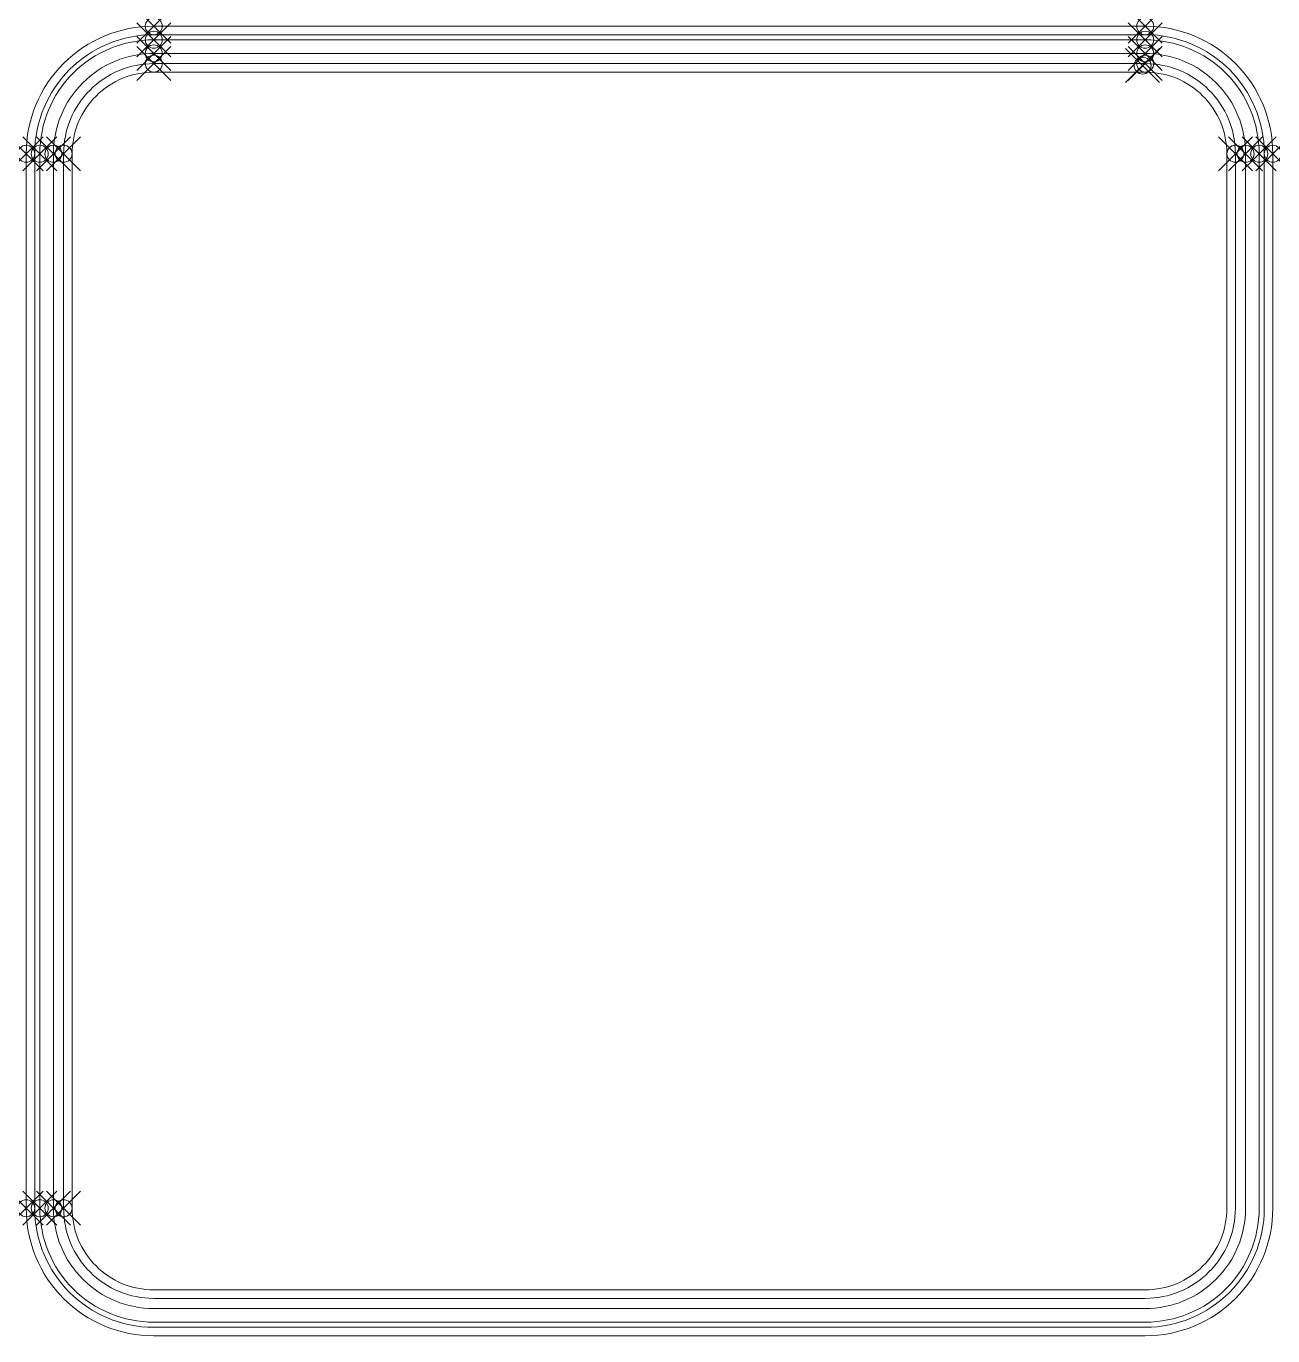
# Model space of a CAD drawing. Header units: millimetres. Extents: x -0.5 to 72.8, y -0.5 to 76.5.
import ezdxf

# ---------------------------------------------------------------- set-up
doc = ezdxf.new("R2010")
doc.units = ezdxf.units.MM
doc.header["$PDMODE"] = 35
doc.layers.get('0').update_dxf_attribs({"lineweight": 0})
doc.layers.add('percorso', color=1, linetype='Continuous', lineweight=0, true_color=0xff0000)

msp = doc.modelspace()

# ---------------------------------------------------------------- linework, layer by layer
for p, q in [((65.3, 76), (7, 76)), ((0, 69), (0, 7)), ((72.3, 7), (72.3, 69)), ((7, 0), (65.3, 0))]:
    msp.add_line(p, q)
at = {"flags": 128}
msp.add_lwpolyline([(2.2, 7, 0.414214), (7, 2.2), (65.3, 2.2, 0.414214), (70.1, 7), (70.1, 69, 0.414214), (65.3, 73.8), (7, 73.8, 0.414214), (2.2, 69)], format="xyb", close=True, dxfattribs=at)
for centre, start, end in [((7, 69), 90, 180), ((65.3, 69), 0, 90), ((7, 7), 180, 270), ((65.3, 7), 270, 0)]:
    msp.add_arc(centre, 7, start, end)
at = {"layer": 'percorso', "flags": 128}
for points in [[(-0.5, 7, 0.414214), (7, -0.5), (65.3, -0.5, 0.414214), (72.8, 7), (72.8, 69, 0.414214), (65.3, 76.5), (7, 76.5, 0.414214), (-0.5, 69)], [(0.3, 7, 0.414214), (7, 0.3), (65.3, 0.3, 0.414214), (72, 7), (72, 69, 0.414214), (65.3, 75.7), (7, 75.7, 0.414214), (0.3, 69)], [(1.1, 7, 0.414214), (7, 1.1), (65.3, 1.1, 0.414214), (71.2, 7), (71.2, 69, 0.414214), (65.3, 74.9), (7, 74.9, 0.414214), (1.1, 69)], [(1.7, 7, 0.414214), (7, 1.7), (65.3, 1.7, 0.414214), (70.6, 7), (70.6, 69, 0.414214), (65.3, 74.3), (7, 74.3, 0.414214), (1.7, 69)]]:
    msp.add_lwpolyline(points, format="xyb", close=True, dxfattribs=at)
at = {"layer": 'percorso'}
for p in [(7, 76.5), (65.3, 76.5), (7, 75.7), (65.3, 75.7), (7, 74.9), (65.3, 74.9), (7, 74.3), (65.14, 74.186), (65.3, 74.3), (-0.5, 69), (0.3, 69), (1.1, 69), (1.7, 69), (70.6, 69), (71.2, 69), (72, 69), (72.8, 69), (-0.5, 7), (0.3, 7), (1.1, 7), (1.7, 7)]:
    msp.add_point(p, dxfattribs=at)

doc.saveas('drawing.dxf')
